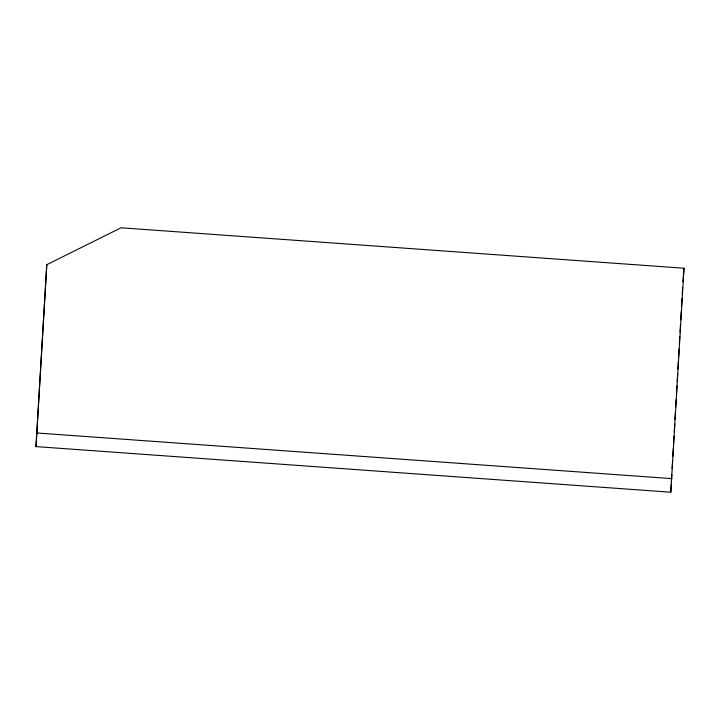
<?xml version="1.0" encoding="UTF-8"?>
<svg xmlns="http://www.w3.org/2000/svg" width="720" height="720" viewBox="0 0 720 720"><rect width="100%" height="100%" fill="white"/><g stroke="black" fill="none" stroke-linecap="round" stroke-linejoin="round"><path stroke-width="1.08" d="M36 446.598L46.782 264.69L121.068 227.781L684 268.236L670.788 492.219L36 446.598L46.782 264.69M670.788 492.219L671.247 484.389M671.373 482.148L671.823 474.318M672.147 468.72L672.597 460.89M672.858 456.408L673.308 448.578M673.569 444.105L674.019 436.266M674.28 431.793L674.73 423.954M674.982 419.481L675.441 411.651M675.693 407.169L676.143 399.339M676.467 393.741L676.917 385.911M677.178 381.429L677.628 373.599M677.889 369.126L678.339 361.287M678.6 356.814L679.05 348.975M679.311 344.502L679.761 336.672M680.022 332.19L680.472 324.36M680.724 319.878L681.246 310.932M681.507 306.45L681.957 298.62M682.209 294.147L682.596 287.433M682.92 281.835L684 268.236M37.08 432.999L671.868 478.629"/></g></svg>
